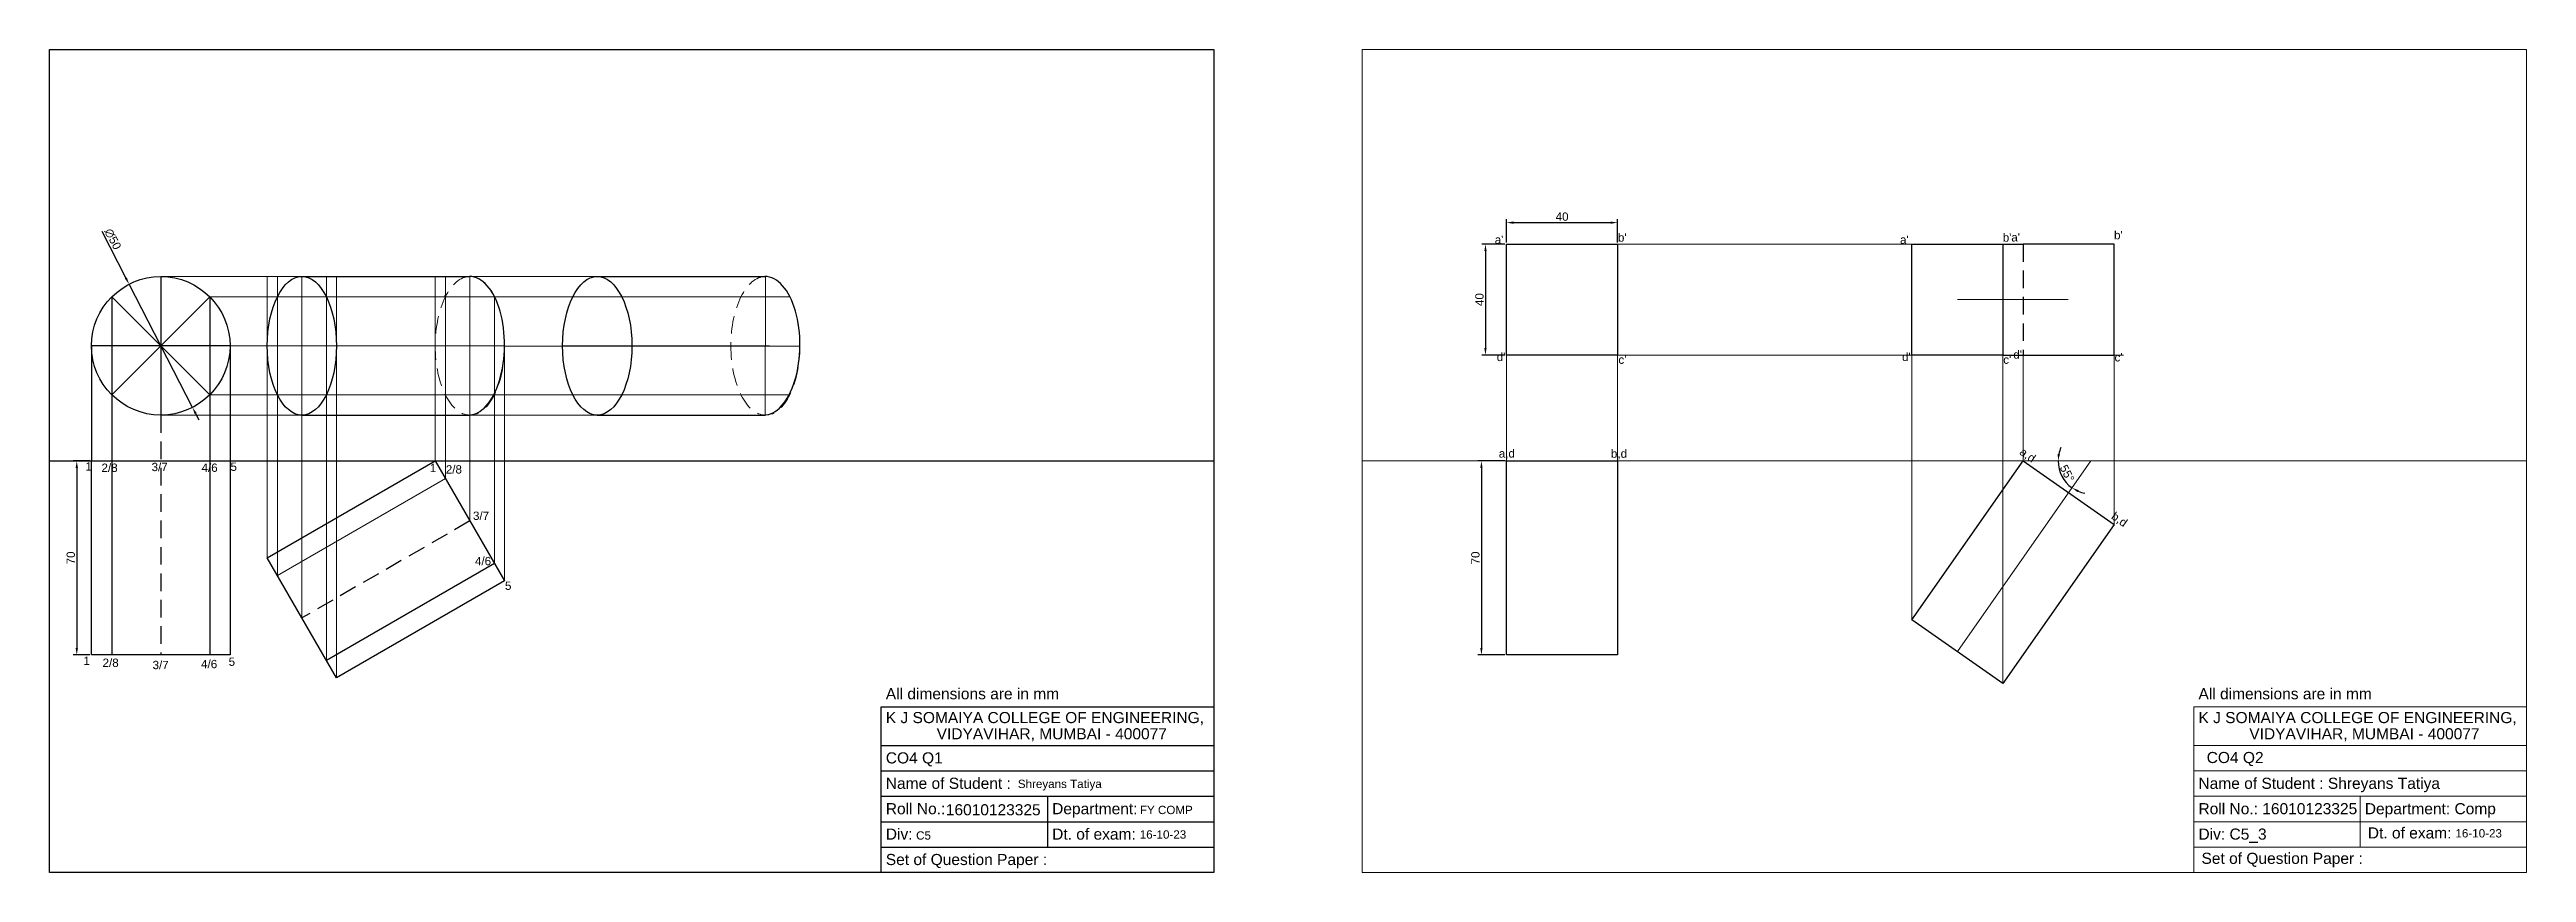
# Model space of a CAD drawing. Header units: millimetres. Extents: x 2670 to 3564, y 1870 to 2167.
import ezdxf

# ---------------------------------------------------------------- set-up
doc = ezdxf.new("R2010")
doc.units = ezdxf.units.MM
doc.linetypes.add('HIDDEN', pattern=[9.525, 6.35, -3.175])
doc.styles.get("Standard").update_dxf_attribs({"font": 'arial.ttf'})
doc.dimstyles.new('ISO-25', dxfattribs={"dimtxt": 3, "dimasz": 2.5, "dimexe": 1.25, "dimexo": 0.625, "dimtad": 1, "dimdec": 0, "dimdsep": 46, "dimtxsty": 'Standard', "dimcen": 2.5, "dimadec": 0, "dimazin": 0, "dimtfac": 1, "dimtdec": 0, "dimtmove": 0, "dimatfit": 3, "dimfxl": 1, "dimarcsym": 0})

# ---------------------------------------------------------------- blocks, each defined once
blk = doc.blocks.new('*D6')
at = {"color": 0, "lineweight": -2, "transparency": 16777216}
for p, q in [((2689, 2101.66), (2697.72, 2084.71)), ((2721.74, 2038.03), (2698.87, 2082.49)), ((2722.89, 2035.8), (2724.03, 2033.58))]:
    blk.add_line(p, q, dxfattribs=at)
at = {"color": 0, "lineweight": 0, "transparency": 16777216}
for points in [[(2698.09, 2084.9), (2697.35, 2084.52), (2698.87, 2082.49)], [(2723.26, 2035.99), (2722.52, 2035.61), (2721.74, 2038.03)]]:
    blk.add_solid(points, dxfattribs=at)
at = {"layer": 'Defpoints', "color": 0, "lineweight": 0, "transparency": 16777216}
for p in [(2698.87, 2082.49), (2721.74, 2038.03)]:
    blk.add_point(p, dxfattribs=at)
at = {"color": 0, "lineweight": -3, "transparency": 16777216, "insert": (2693.01, 2098.77), "char_height": 3, "attachment_point": 5, "rotation": 297.22967}
blk.add_mtext('∅50', dxfattribs=at)
blk = doc.blocks.new('*D7')
at = {"color": 0, "lineweight": -2, "transparency": 16777216}
for p, q in [((2684.68, 2018.72), (2678.76, 2018.72)), ((2680.01, 2016.22), (2680.01, 1951.19)), ((2684.68, 1948.69), (2678.76, 1948.69))]:
    blk.add_line(p, q, dxfattribs=at)
at = {"color": 0, "lineweight": 0, "transparency": 16777216}
for points in [[(2679.59, 2016.22), (2680.42, 2016.22), (2680.01, 2018.72)], [(2679.59, 1951.19), (2680.42, 1951.19), (2680.01, 1948.69)]]:
    blk.add_solid(points, dxfattribs=at)
at = {"layer": 'Defpoints', "color": 0, "lineweight": 0, "transparency": 16777216}
for p in [(2685.3, 2018.72), (2680.01, 1948.69), (2685.3, 1948.69)]:
    blk.add_point(p, dxfattribs=at)
at = {"color": 0, "lineweight": -3, "transparency": 16777216, "insert": (2677.85, 1983.71), "char_height": 3, "attachment_point": 5, "rotation": 90}
blk.add_mtext('70', dxfattribs=at)
blk = doc.blocks.new('*D13')
at = {"color": 0, "linetype": 'Continuous', "lineweight": -2, "transparency": 16777216}
for start, end in [(155.73287, 167.86643), (180, 235), (247.13357, 259.26713)]:
    blk.add_arc((3406.59, 2018.69), 11.83, start, end, dxfattribs=at)
at = {"color": 0, "linetype": 'Continuous', "lineweight": 0, "transparency": 16777216}
for points in [[(3395.44, 2021.13), (3394.61, 2021.22), (3394.76, 2018.69)], [(3401.79, 2007.43), (3402.2, 2008.16), (3399.81, 2009)]]:
    blk.add_solid(points, dxfattribs=at)
at = {"layer": 'Defpoints', "color": 0, "linetype": 'Continuous', "lineweight": 0, "transparency": 16777216}
for p in [(3143.72, 2018.69), (3395.36, 2014.97), (3406.59, 2018.69), (3563.72, 2018.69), (3358.41, 1949.88)]:
    blk.add_point(p, dxfattribs=at)
at = {"color": 0, "linetype": 'Continuous', "lineweight": 9, "transparency": 16777216, "insert": (3398.01, 2014.22), "char_height": 3, "attachment_point": 5, "rotation": 297.5}
blk.add_mtext('55°', dxfattribs=at)
blk = doc.blocks.new('*D14')
at = {"color": 0, "linetype": 'Continuous', "lineweight": -2, "transparency": 16777216}
for p, q in [((3195.82, 2097.56), (3195.82, 2105.96)), ((3198.32, 2104.71), (3233.32, 2104.71)), ((3235.82, 2097.56), (3235.82, 2105.96))]:
    blk.add_line(p, q, dxfattribs=at)
at = {"color": 0, "linetype": 'Continuous', "lineweight": 0, "transparency": 16777216}
for points in [[(3198.32, 2105.13), (3198.32, 2104.29), (3195.82, 2104.71)], [(3233.32, 2105.13), (3233.32, 2104.29), (3235.82, 2104.71)]]:
    blk.add_solid(points, dxfattribs=at)
at = {"layer": 'Defpoints', "color": 0, "linetype": 'Continuous', "lineweight": 0, "transparency": 16777216}
for p in [(3235.82, 2104.71), (3195.82, 2096.94), (3235.82, 2096.94)]:
    blk.add_point(p, dxfattribs=at)
at = {"color": 0, "linetype": 'Continuous', "lineweight": 9, "transparency": 16777216, "insert": (3215.82, 2106.87), "char_height": 3, "attachment_point": 5}
blk.add_mtext('40', dxfattribs=at)
blk = doc.blocks.new('*D15')
at = {"color": 0, "linetype": 'Continuous', "lineweight": -2, "transparency": 16777216}
for p, q in [((3195.19, 2018.69), (3185.48, 2018.69)), ((3186.73, 2016.19), (3186.73, 1951.19)), ((3195.19, 1948.69), (3185.48, 1948.69))]:
    blk.add_line(p, q, dxfattribs=at)
at = {"color": 0, "linetype": 'Continuous', "lineweight": 0, "transparency": 16777216}
for points in [[(3186.31, 2016.19), (3187.14, 2016.19), (3186.73, 2018.69)], [(3186.31, 1951.19), (3187.14, 1951.19), (3186.73, 1948.69)]]:
    blk.add_solid(points, dxfattribs=at)
at = {"layer": 'Defpoints', "color": 0, "linetype": 'Continuous', "lineweight": 0, "transparency": 16777216}
for p in [(3195.82, 2018.69), (3186.73, 1948.69), (3195.82, 1948.69)]:
    blk.add_point(p, dxfattribs=at)
at = {"color": 0, "linetype": 'Continuous', "lineweight": 9, "transparency": 16777216, "insert": (3184.57, 1983.69), "char_height": 3, "attachment_point": 5, "rotation": 90}
blk.add_mtext('70', dxfattribs=at)
blk = doc.blocks.new('*D16')
at = {"color": 0, "linetype": 'Continuous', "lineweight": -2, "transparency": 16777216}
for p, q in [((3195.19, 2096.94), (3186.93, 2096.94)), ((3188.18, 2094.44), (3188.18, 2059.44)), ((3195.19, 2056.94), (3186.93, 2056.94))]:
    blk.add_line(p, q, dxfattribs=at)
at = {"color": 0, "linetype": 'Continuous', "lineweight": 0, "transparency": 16777216}
for points in [[(3187.77, 2094.44), (3188.6, 2094.44), (3188.18, 2096.94)], [(3187.77, 2059.44), (3188.6, 2059.44), (3188.18, 2056.94)]]:
    blk.add_solid(points, dxfattribs=at)
at = {"layer": 'Defpoints', "color": 0, "linetype": 'Continuous', "lineweight": 0, "transparency": 16777216}
for p in [(3195.82, 2096.94), (3188.18, 2056.94), (3195.82, 2056.94)]:
    blk.add_point(p, dxfattribs=at)
at = {"color": 0, "linetype": 'Continuous', "lineweight": 9, "transparency": 16777216, "insert": (3186.03, 2076.94), "char_height": 3, "attachment_point": 5, "rotation": 90}
blk.add_mtext('40', dxfattribs=at)

msp = doc.modelspace()

# ---------------------------------------------------------------- linework, layer by layer
for p, q in [((2670.18, 2167.19), (3090.18, 2167.19)), ((2670.18, 1870.19), (2670.18, 2167.19)), ((3090.18, 2167.19), (3090.18, 1870.19)), ((2710.3, 2085.26), (2710.3, 2035.26)), ((2692.63, 2077.93), (2727.98, 2042.58)), ((2692.63, 2077.93), (2692.63, 2014.53)), ((2727.98, 2077.93), (2710.3, 2060.26)), ((2727.98, 2077.93), (2727.98, 2018.72)), ((2735.3, 2060.26), (2685.3, 2060.26)), ((2685.3, 2060.26), (2685.3, 2018.72)), ((2710.3, 2060.26), (2692.63, 2042.58)), ((2735.3, 2060.26), (2735.3, 2018.72)), ((2692.63, 2042.58), (2692.63, 1948.72)), ((2727.98, 2042.58), (2727.98, 1948.72)), ((2670.18, 2018.69), (3090.18, 2018.69)), ((2830.66, 1981.73), (2770.04, 1946.73)), ((2970.18, 1930.01), (3090.18, 1930.01)), ((2970.18, 1870.19), (2970.18, 1930.01)), ((3090.18, 1925.19), (3090.18, 1870.19)), ((2970.18, 1916.02), (3090.18, 1916.02)), ((2970.18, 1906.86), (3090.18, 1906.86)), ((2970.18, 1897.69), (3090.18, 1897.69)), ((3030.18, 1897.69), (3030.18, 1879.36)), ((2970.18, 1888.52), (3090.18, 1888.52)), ((2970.18, 1879.36), (3090.18, 1879.36)), ((3090.18, 1870.19), (2670.18, 1870.19)), ((3090.18, 1870.19), (2970.18, 1870.19))]:
    msp.add_line(p, q)
at = {"linetype": 'Continuous', "lineweight": 9}
for p, q in [((3143.72, 2167.19), (3563.72, 2167.19)), ((3143.72, 1870.19), (3143.72, 2167.19)), ((3563.72, 2167.19), (3563.72, 1870.19)), ((3235.82, 2096.94), (3414.94, 2096.94)), ((3342.02, 1961.35), (3342.02, 2096.94)), ((3374.79, 1938.41), (3374.79, 2096.94)), ((3414.94, 1995.75), (3414.94, 2096.94)), ((3358.41, 2076.94), (3398.41, 2076.94)), ((3195.82, 2056.94), (3195.82, 1948.69)), ((3235.82, 2056.94), (3235.82, 1948.69)), ((3235.82, 2056.94), (3418.41, 2056.94)), ((3382.17, 2018.69), (3382.17, 2056.94)), ((3143.72, 2018.69), (3563.72, 2018.69)), ((3358.41, 1949.88), (3406.59, 2018.69)), ((3443.72, 1930.01), (3563.72, 1930.01)), ((3443.72, 1870.19), (3443.72, 1930.01)), ((3563.72, 1925.19), (3563.72, 1870.19)), ((3443.72, 1916.02), (3563.72, 1916.02)), ((3443.72, 1906.86), (3563.72, 1906.86)), ((3443.72, 1897.69), (3563.72, 1897.69)), ((3503.72, 1897.69), (3503.72, 1879.36)), ((3443.72, 1888.52), (3563.72, 1888.52)), ((3443.72, 1879.36), (3563.72, 1879.36)), ((3563.72, 1870.19), (3143.72, 1870.19)), ((3563.72, 1870.19), (3443.72, 1870.19))]:
    msp.add_line(p, q, dxfattribs=at)
at = {"linetype": 'Continuous', "lineweight": 30}
for p, q in [((3374.79, 2096.94), (3382.17, 2096.94)), ((3374.79, 2056.94), (3382.17, 2056.94))]:
    msp.add_line(p, q, dxfattribs=at)
at = {"linetype": 'HIDDEN', "lineweight": 30}
msp.add_line((3382.17, 2096.94), (3382.17, 2056.94), dxfattribs=at)
at = {"lineweight": 0}
for p, q in [((2710.3, 2085.26), (2821.82, 2085.26)), ((2748.7, 1983.69), (2748.7, 2085.26)), ((2752.36, 1977.35), (2752.36, 2085.26)), ((2761.2, 1962.04), (2761.2, 2085.26)), ((2770.04, 1946.73), (2770.04, 2085.26)), ((2773.7, 1940.39), (2773.7, 2085.26)), ((2809.32, 2018.69), (2809.32, 2085.26)), ((2812.98, 2012.35), (2812.98, 2085.26)), ((2821.82, 1997.04), (2821.82, 2085.26)), ((2821.82, 2085.26), (2928.5, 2085.26)), ((2867.69, 2085.26), (2928.5, 2085.26)), ((2928.39, 2035.26), (2928.42, 2085.26)), ((2727.98, 2077.93), (2830.73, 2077.93)), ((2830.66, 1981.73), (2830.66, 2078.08)), ((2830.73, 2077.93), (2937.3, 2077.93)), ((2858.93, 2077.93), (2928.93, 2077.93)), ((2735.3, 2060.26), (2834.32, 2060.26)), ((2834.32, 1975.39), (2834.32, 2061.23)), ((2834.32, 2060.18), (2935.89, 2060.18)), ((2855.27, 2060.26), (2929.88, 2060.26)), ((2935.89, 2060.18), (2940.89, 2060.18)), ((2727.98, 2042.58), (2834.32, 2042.58)), ((2834.32, 2042.58), (2937.24, 2042.58)), ((2858.93, 2042.58), (2926.21, 2042.58)), ((2710.3, 2035.26), (2834.32, 2035.26)), ((2834.32, 2035.26), (2928.5, 2035.26)), ((2752.36, 1977.35), (2812.98, 2012.35)), ((2809.32, 2018.69), (2834.32, 1975.39)), ((2812.98, 2012.35), (2812.98, 2012.35)), ((2852.62, 2018.69), (2852.62, 2018.69)), ((2859.32, 2018.69), (2859.32, 2018.69)), ((2859.32, 2018.69), (2859.32, 2018.69)), ((2894.68, 2018.69), (2894.68, 2018.69)), ((2909.32, 2018.69), (2909.32, 2018.69)), ((2761.2, 1962.04), (2761.2, 1962.04))]:
    msp.add_line(p, q, dxfattribs=at)
at = {"lineweight": 30}
for p, q in [((2761.2, 2085.26), (2821.82, 2085.26)), ((2867.77, 2085.26), (2928.39, 2085.26)), ((2761.2, 2035.26), (2821.82, 2035.26)), ((2867.77, 2035.26), (2928.39, 2035.26)), ((2685.3, 2018.72), (2735.3, 2018.72)), ((2685.3, 1948.72), (2685.3, 2018.72)), ((2735.3, 2018.72), (2735.3, 1948.72)), ((2735.3, 1948.72), (2685.3, 1948.72))]:
    msp.add_line(p, q, dxfattribs=at)
at = {"linetype": 'HIDDEN'}
for p, q in [((2710.3, 2035.26), (2710.3, 1948.72)), ((2821.82, 1997.04), (2761.2, 1962.04))]:
    msp.add_line(p, q, dxfattribs=at)
at = {"linetype": 'Continuous', "lineweight": 30}
for points in [[(3195.82, 2096.94), (3235.82, 2096.94), (3235.82, 2056.94), (3195.82, 2056.94)], [(3195.82, 2018.69), (3235.82, 2018.69), (3235.82, 1948.69), (3195.82, 1948.69)], [(3382.17, 2018.69), (3414.94, 1995.75), (3374.79, 1938.41), (3342.02, 1961.35)]]:
    msp.add_lwpolyline(points, close=True, dxfattribs=at)
for points in [[(3342.02, 2096.94), (3374.79, 2096.94), (3374.79, 2056.94), (3342.02, 2056.94), (3342.02, 2096.94)], [(3382.17, 2056.94), (3414.94, 2056.94), (3414.94, 2096.94), (3382.17, 2096.94)]]:
    msp.add_lwpolyline(points, dxfattribs=at)
at = {"lineweight": 30}
msp.add_lwpolyline([(2809.32, 2018.69), (2834.32, 1975.39), (2773.7, 1940.39), (2748.7, 1983.69)], close=True, dxfattribs=at)
msp.add_circle((2710.3, 2060.26), 25, dxfattribs=at)
for centre in [(2761.2, 2060.26), (2867.77, 2060.26)]:
    msp.add_ellipse(centre, major_axis=(0, -25), ratio=0.5, dxfattribs=at)
at = {"linetype": 'HIDDEN', "lineweight": 0}
for centre, ratio in [((2821.82, 2060.26), 0.5), ((2928.42, 2060.26), 0.498623)]:
    msp.add_ellipse(centre, major_axis=(0, 25), ratio=ratio, dxfattribs=at)
at = {"lineweight": 30}
for centre in [(2821.51, 2060.26), (2928.08, 2060.26)]:
    msp.add_ellipse(centre, major_axis=(0.31, 25), ratio=0.512505, start_param=3.141593, end_param=6.296044, dxfattribs=at)
at = {"lineweight": 0}
msp.add_ellipse((2821.51, 2060.26), major_axis=(0.31, 25), ratio=0.512505, start_param=0.752203, end_param=0.791848, dxfattribs=at)

# ---------------------------------------------------------------- texts
for s, height, p in [('All dimensions are in mm', 4.0079, (2971.86, 1932.7)), ('K J SOMAIYA COLLEGE OF ENGINEERING, ', 4.0079, (2971.86, 1924.09)), ('VIDYAVIHAR, MUMBAI - 400077', 4.0079, (2990.2, 1918.24)), ('CO4 Q1', 4.008, (2971.86, 1909.54)), ('CO4 Q2', 4.008, (3448.36, 1909.68)), ('Name of Student : ', 4.0079, (2971.86, 1900.37)), ('Roll No.: ', 4.008, (2971.86, 1891.21)), ('Department: ', 4.0079, (3031.86, 1891.21)), ('Div: ', 4.008, (2971.86, 1882.04)), ('Dt. of exam:', 4.0079, (3031.86, 1882.04)), ('Dt. of exam:', 4.0079, (3506.49, 1882.46)), ('Set of Question Paper : ', 4.0079, (2971.86, 1872.87)), ('Set of Question Paper : ', 4.0079, (3446.49, 1873.3))]:
    msp.add_text(s, height=height).set_placement(p)
at = {"linetype": 'Continuous', "lineweight": 9}
for s, height, p in [('All dimensions are in mm', 4.0079, (3445.4, 1932.7)), ('K J SOMAIYA COLLEGE OF ENGINEERING, ', 4.0079, (3445.4, 1924.09)), ('VIDYAVIHAR, MUMBAI - 400077', 4.0079, (3463.73, 1918.24)), ('Name of Student : Shreyans Tatiya', 4.0079, (3445.4, 1900.37)), ('Roll No.: 16010123325', 4.0079, (3445.4, 1891.21)), ('Department: Comp', 4.0079, (3505.4, 1891.21)), ('Div: C5_3', 4.008, (3445.4, 1882.04))]:
    msp.add_text(s, height=height, dxfattribs=at).set_placement(p)
at = {"linetype": 'Continuous', "lineweight": 9, "char_height": 3, "attachment_point": 1}
for s, insert in [("a'", (3191.52, 2100.06)), ("b'", (3235.97, 2100.84)), ("a'", (3337.73, 2100.06)), ("b'", (3374.79, 2100.84)), ("a'", (3377.88, 2100.92)), ("b'", (3414.94, 2101.7)), ("d'", (3192.26, 2057.76)), ("c'", (3236.15, 2056.76)), ("d'", (3338.46, 2057.76)), ("c'", (3374.97, 2056.76)), ("d'", (3378.62, 2058.61)), ("c'", (3415.12, 2057.61)), ('a,d', (3192.98, 2022.92)), ('b,d', (3233.44, 2022.86))]:
    msp.add_mtext_dynamic_manual_height_columns(s, width=2.2939, gutter_width=42.5, heights=[0], dxfattribs=dict(at, insert=insert))
at = {"linetype": 'Continuous', "lineweight": 9, "char_height": 3, "attachment_point": 1, "rotation": 325}
for s, insert in [('a,d', (3382.28, 2023.78)), ('b,d', (3415.39, 2000.53))]:
    msp.add_mtext_dynamic_manual_height_columns(s, width=2.2939, gutter_width=42.5, heights=[0], dxfattribs=dict(at, insert=insert))
at = {"attachment_point": 1}
for s, width, insert, char_height in [('1', 4.0977, (2683.14, 2018.26), 3), ('2/8', 4.0977, (2688.92, 2017.76), 3), ('3/7', 4.0977, (2706.99, 2018.04), 3), ('4/6', 4.0977, (2725.01, 2017.77), 3), ('5', 4.0977, (2735.46, 2018.12), 3), ('1', 4.0977, (2807.35, 2017.67), 3), ('2/8', 4.0977, (2813.13, 2017.16), 3), ('3/7', 4.0977, (2822.94, 2000.42), 3), ('4/6', 4.0977, (2823.65, 1984.07), 3), ('5', 4.0977, (2834.48, 1975.17), 3), ('1', 4.0977, (2682.45, 1948.12), 3), ('2/8', 4.0977, (2689.31, 1947.38), 3), ('3/7', 4.0977, (2707.35, 1946.57), 3), ('4/6', 4.0977, (2724.84, 1946.91), 3), ('5', 4.0977, (2734.79, 1947.77), 3), ('Shreyans Tatiya', 69.4159, (3019.49, 1903.67), 3), ('16010123325', 34.8607, (2993.53, 1894.83), 4), ('16-10-23', 27.1642, (3063.47, 1885.4), 3), ('FY COMP', 29.2788, (3063.52, 1894.26), 3), ('16-10-23', 27.1642, (3538.1, 1885.83), 3), ('C5', 23.6857, (2982.79, 1885.05), 3)]:
    msp.add_mtext_dynamic_manual_height_columns(s, width=width, gutter_width=42.5, heights=[0], dxfattribs=dict(at, insert=insert, char_height=char_height))

# ---------------------------------------------------------------- dimensions: what is measured, and where the dimension line sits
at = {"linetype": 'Continuous', "lineweight": 9}
dim = msp.add_linear_dim(base=(3235.82, 2104.71), p1=(3195.82, 2096.94), p2=(3235.82, 2096.94), dimstyle='ISO-25', dxfattribs=at)
dim.commit()
dim.dimension.update_dxf_attribs({"geometry": '*D14', "text_midpoint": (3215.82, 2106.87)})
at = {"lineweight": -3}
dim = msp.add_diameter_dim_2p(p1=(2721.74, 2038.03), p2=(2698.87, 2082.49), dimstyle='ISO-25', dxfattribs=at)
dim.commit()
dim.dimension.update_dxf_attribs({"geometry": '*D6', "text_midpoint": (2691.01, 2097.74), "dimtype": 163})
at = {"linetype": 'Continuous', "lineweight": 9}
for base, p1, p2, picture, middle in [((3188.18, 2056.94), (3195.82, 2096.94), (3195.82, 2056.94), '*D16', (3186.03, 2076.94)), ((3186.73, 1948.69), (3195.82, 2018.69), (3195.82, 1948.69), '*D15', (3184.57, 1983.69))]:
    dim = msp.add_linear_dim(base=base, p1=p1, p2=p2, angle=90, dimstyle='ISO-25', dxfattribs=at)
    dim.commit()
    dim.dimension.update_dxf_attribs({"geometry": picture, "text_midpoint": middle})
dim = msp.add_angular_dim_2l(base=(3395.36, 2014.97), line1=((3143.72, 2018.69), (3563.72, 2018.69)), line2=((3358.41, 1949.88), (3406.59, 2018.69)), dimstyle='ISO-25', dxfattribs=at)
dim.commit()
dim.dimension.update_dxf_attribs({"geometry": '*D13', "text_midpoint": (3398.01, 2014.22)})
at = {"lineweight": -3}
dim = msp.add_linear_dim(base=(2680.01, 1948.69), p1=(2685.3, 2018.72), p2=(2685.3, 1948.69), angle=90, dimstyle='ISO-25', dxfattribs=at)
dim.commit()
dim.dimension.update_dxf_attribs({"geometry": '*D7', "text_midpoint": (2677.85, 1983.71)})

doc.saveas('drawing.dxf')
